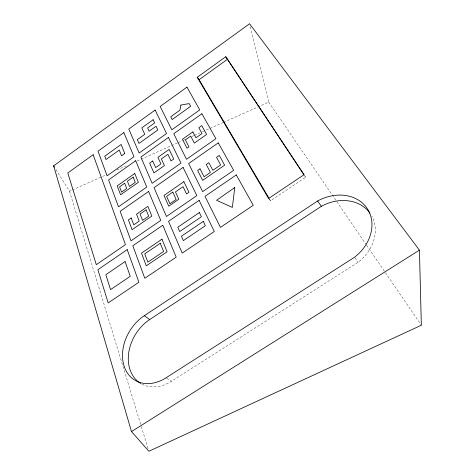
<?xml version="1.0" encoding="UTF-8"?>
<svg xmlns="http://www.w3.org/2000/svg" width="475" height="475" viewBox="0 0 475 475"><rect width="100%" height="100%" fill="white"/><g stroke="black" fill="none" stroke-linecap="round" stroke-linejoin="round"><path stroke-width="0.36" stroke-dasharray="2.38 1.78" d="M268.998 198.954L270.518 200.818L305.68 177.228L304.457 175.37M141.954 384.168A38.962 29.961 -58.5 0 0 171.635 381.182L358.174 262.265A40.779 33.648 -32.8 0 0 371.824 216.066M55.979 169.575L69.51 191.241L71.535 190.333M72.212 190.03L105.978 174.925M116.785 170.092L126.237 165.858M137.043 161.025L140.422 159.517M141.099 159.214L170.81 145.92M171.487 145.617L177.561 142.898M178.238 142.595L182.293 140.784M182.964 140.481L184.995 139.573M191.746 136.551L193.77 135.642M194.447 135.345L199.85 132.923M202.552 131.718L209.303 128.695M209.98 128.393L222.811 122.651M223.487 122.348L268.731 102.107L250.272 26.624M166.636 378.195L171.635 381.182M354.956 257.8L358.174 262.265M304.641 175.744L305.68 177.228M268.731 102.107L336.466 201.139M336.882 201.75L366.154 244.542M366.569 245.153L384.964 272.05M385.385 272.662L421.343 325.233M269.39 198.9L270.518 200.818M69.51 191.241L141.093 425.742M141.307 426.455L148.657 450.543"/><path stroke-width="0.71" d="M53.657 165.858L249.565 23.75L419.425 250.153L421.343 325.233L148.877 451.25L131.51 431.585L53.657 165.858L54.429 167.099M225.768 56.727L303.947 174.758L268.624 198.491L197.25 77.288L225.768 56.727L304.048 174.752M269.01 198.265L199.108 79.705L227.519 59.25M144.252 315.738L317.597 200.996A41.26 33.802 -33.1 0 1 367.288 208.662A41.26 33.802 -33.1 0 1 354.552 257.242L166.013 377.821A39.401 30.062 -58.2 0 1 124.337 366.813A39.401 30.062 -58.2 0 1 144.252 315.738L149.714 319.532L321.373 206.287A40.779 33.648 -32.8 0 1 369.983 213.138M131.51 431.585L419.425 250.153M197.25 77.288L199.108 79.705M317.597 200.996L321.373 206.287M140.689 383.456A38.962 29.961 -58.5 0 1 128.695 352.872A38.962 29.961 -58.5 0 1 149.714 319.532M234.775 187.524L232.358 207.403L216.535 200.29L234.775 187.524M180.892 105.082L179.924 110.194L170.721 116.773L172.122 119.534L190.671 106.299L189.175 103.586L180.892 105.082M124.777 153.473L121.558 155.806L119.255 150.07L105.978 159.541L104.726 156.21L121.101 144.465L124.777 153.473M93.165 154.708L67.788 172.983L96.3 264.652L125.436 244.649L93.165 154.708M123.862 132.596L98.022 151.21L107.083 175.821L133.992 156.691L123.862 132.596M155.129 110.081L128.808 129.04L139.133 153.033L166.565 133.534L155.129 110.081M186.984 87.145L160.164 106.459L171.808 129.806L199.767 109.927L186.984 87.145M153.146 119.73L141.823 127.852L144.75 134.324L137.328 139.632L138.979 143.414L157.801 129.984L156.026 126.261L149.114 131.201L147.618 127.965L154.666 122.918L153.146 119.73M135.684 160.716L108.597 179.93L118.495 206.821L146.751 187.061L135.684 160.716M168.477 137.459L140.861 157.041L152.154 183.279L180.981 163.121L168.477 137.459M201.911 113.739L173.755 133.713L186.503 159.262L215.911 138.694L201.911 113.739M192.838 131.907L182.442 139.246L187.007 148.23L188.955 146.864L185.375 139.864L190.671 136.123L194.322 143.094L206.595 134.472L201.732 125.632L198.811 127.692L202.012 133.57L195.979 137.815L192.838 131.907M134.746 173.482L117.206 185.856L120.585 194.792L138.368 182.299L134.746 173.482M152.736 160.995L149.637 163.18L153.936 172.942L164.427 165.573L161.363 158.917L167.912 154.304L171.053 160.924L173.755 159.03L169.148 149.411L157.926 157.332L160.924 163.911L155.681 167.598L152.736 160.995M133.178 177.139L127.407 181.207L129.473 186.426L135.292 182.335L133.178 177.139M124.676 183.237L119.569 186.835L121.57 192.084L126.718 188.468L124.676 183.237M148.604 191.473L120.151 211.322L131.011 240.819L160.758 220.394L148.604 191.473M183.083 167.42L154.048 187.672L166.452 216.481L196.828 195.623L183.083 167.42M218.263 142.88L188.634 163.548L202.647 191.633L233.67 170.329L218.263 142.88M199.993 168.821L197.642 170.454L202.653 180.346L224.645 165.175L219.272 155.444L216.511 157.362L220.638 164.92L212.848 170.305L208.816 162.699L206.251 164.481L210.413 172.407L204.066 176.789L199.993 168.821M131.165 217.936L128.404 219.854L132.092 229.686L151.834 216.072L147.856 206.364L136.521 214.225L139.199 221.101L133.79 224.835L131.165 217.936M183.89 181.676L164.018 195.451L168.75 206.203L178.826 199.263L175.459 191.918L183.053 186.663L186.509 193.966L188.961 192.274L183.89 181.676M146.122 209.837L140.054 214.041L142.548 220.358L148.675 216.131L146.122 209.837M172.811 192.114L166.642 196.389L169.902 203.745L176.142 199.441L172.811 192.114M127.217 249.612L97.874 269.711L108.193 302.908L138.92 282.233L127.217 249.612M162.8 225.251L132.834 245.765L144.804 278.273L176.201 257.147L162.8 225.251M199.138 200.361L168.536 221.32L182.216 253.104L214.32 231.503L199.138 200.361M236.259 174.942L204.998 196.353L220.465 227.365L253.288 205.283L236.259 174.942M125.091 261.577L105.812 274.716L110.568 289.602L130.245 276.296L125.091 261.577M199.369 212.539L177.775 227.246L179.663 231.539L201.4 216.766L199.369 212.539M161.951 239.186L141.497 253.116L146.282 265.834L167.117 251.75L161.951 239.186M160.283 243.289L144.721 253.876L147.856 262.135L163.614 251.471L160.283 243.289M203.3 221.386L181.42 236.217L183.356 240.617L205.378 225.726L203.3 221.386"/></g></svg>
